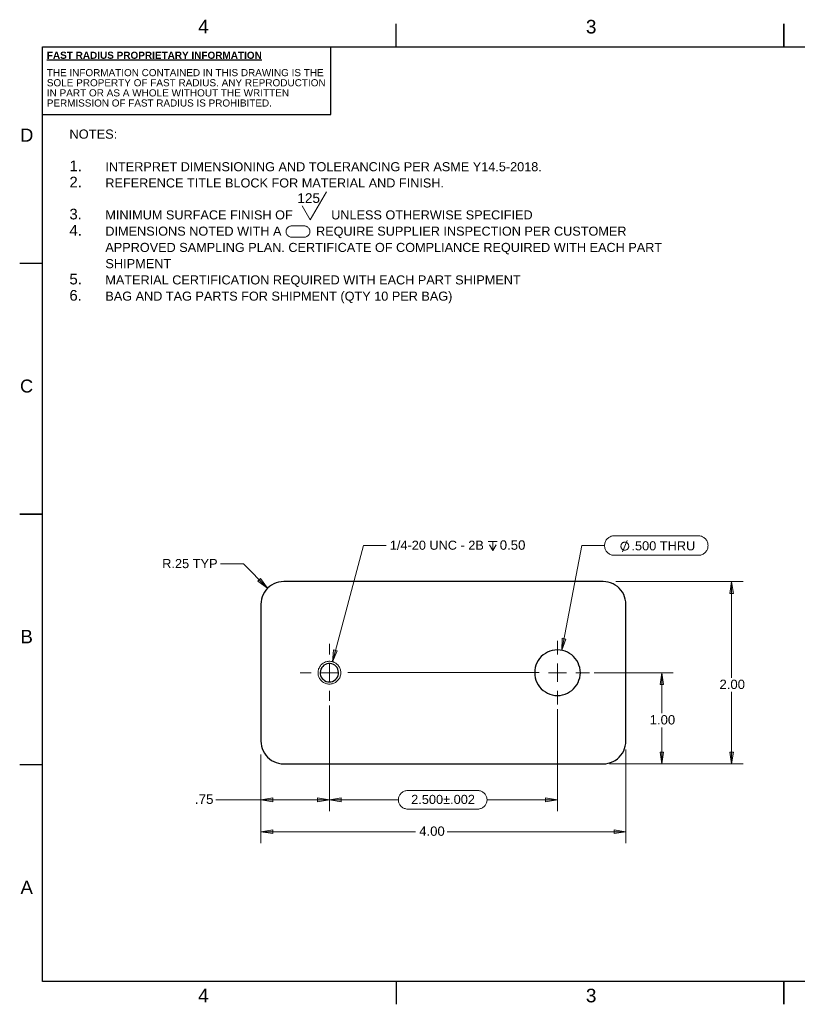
# Model space of a CAD drawing. Header units: millimetres. Extents: x 3 to 429, y 3 to 277.
# Drawn here: x 3.1 to 220.2, y 3.1 to 277.4 of the extents above; entities that cross this region are included whole.
import ezdxf

# ---------------------------------------------------------------- set-up
doc = ezdxf.new("R2010")
doc.units = ezdxf.units.MM
doc.header["$MEASUREMENT"] = 0
doc.layers.get('0').update_dxf_attribs({"linetype": 'CONTINUOUS'})
doc.styles.add('Arial$001H0', font='')
doc.styles.add('Arial$101H0', font='')
doc.styles.get('Arial$001H0').set_extended_font_data('Arial')
doc.styles.get('Arial$101H0').set_extended_font_data('Arial', bold=True)

msp = doc.modelspace()

# ---------------------------------------------------------------- hatches: boundary and pattern name
at = {"true_color": 0x000007}
h = msp.add_hatch(color=0, dxfattribs=at)
h.paths.add_polyline_path([(89.36, 60.11), (86.04, 59.58), (86.04, 60.61)])
h.paths.add_polyline_path([(70.31, 60.11), (73.59, 60.61), (73.59, 59.58)])
h.paths.add_polyline_path([(70.31, 51.22), (73.59, 51.75), (73.59, 50.73)])
h.paths.add_polyline_path([(171.91, 51.22), (168.59, 50.73), (168.59, 51.75)])
h.paths.add_polyline_path([(89.36, 60.11), (92.64, 60.61), (92.64, 59.58)])
h.paths.add_polyline_path([(152.86, 60.11), (149.54, 59.58), (149.54, 60.61)])
h.paths.add_polyline_path([(181.89, 70.1), (181.4, 73.41), (182.39, 73.41)])
h.paths.add_polyline_path([(181.89, 95.5), (182.39, 92.18), (181.4, 92.18)])
h.paths.add_polyline_path([(201.33, 70.1), (200.8, 73.41), (201.82, 73.41)])
h.paths.add_polyline_path([(201.33, 120.9), (201.82, 117.58), (200.8, 117.58)])
h.paths.add_polyline_path([(72.14, 119.03), (70.17, 121.74), (69.46, 121)])
h.paths.add_polyline_path([(154.02, 101.74), (155.15, 104.88), (154.16, 105.09)])
h.paths.add_polyline_path([(90.17, 98.57), (91.51, 101.64), (90.52, 101.88)])
h.paths.add_polyline_path([(265.68, 130.92), (268.96, 131.41), (268.96, 130.39)])
h.paths.add_polyline_path([(291.08, 130.92), (287.76, 130.39), (287.76, 131.41)])

# ---------------------------------------------------------------- linework, layer by layer
at = {"color": 0, "linetype": 'Continuous', "lineweight": 25, "true_color": 0x000009}
for p, q in [((107.95, 269.84), (107.95, 276.23)), ((215.9, 276.23), (215.9, 269.84)), ((215.9, 269.84), (215.9, 276.23)), ((9.53, 9.53), (9.53, 269.84)), ((9.53, 269.84), (422.27, 269.84)), ((89.78, 250.97), (89.78, 269.84)), ((9.53, 250.97), (89.78, 250.97)), ((9.53, 209.51), (3.14, 209.51)), ((3.14, 139.66), (9.53, 139.66)), ((9.53, 139.66), (3.14, 139.66)), ((9.53, 69.81), (3.14, 69.81)), ((422.27, 9.53), (9.53, 9.53)), ((107.95, 9.53), (107.95, 3.14)), ((215.9, 3.14), (215.9, 9.53)), ((215.9, 9.53), (215.9, 3.14))]:
    msp.add_line(p, q, dxfattribs=at)
at = {"color": 0, "linetype": 'Continuous', "lineweight": 30, "true_color": 0x000007}
msp.add_line((10.69, 266.18), (70.53, 266.18), dxfattribs=at)
at = {"color": 0, "linetype": 'Continuous', "lineweight": 20, "true_color": 0x000007}
for p, q in [((84.03, 221.69), (88.51, 229.41)), ((84.03, 221.69), (81.81, 225.57)), ((78.85, 219.96), (82.34, 219.96)), ((78.85, 216.82), (82.34, 216.82)), ((133.56, 132.08), (136.07, 132.08)), ((134.83, 132.08), (134.83, 129.58)), ((168.66, 133.63), (192.02, 133.63)), ((170.96, 129.15), (172.23, 132.33)), ((90.17, 98.57), (98.81, 130.92)), ((98.81, 130.92), (105.16, 130.92)), ((133.88, 131.09), (134.83, 129.58)), ((135.75, 131.09), (134.83, 129.58)), ((154.02, 101.74), (159.6, 130.92)), ((159.6, 130.92), (165.95, 130.92)), ((192.02, 128.2), (168.66, 128.2)), ((65.41, 125.8), (59.06, 125.8)), ((72.14, 119.03), (65.41, 125.8)), ((169.05, 120.9), (204.51, 120.9)), ((201.33, 120.9), (201.33, 94.09)), ((152.86, 100.58), (152.86, 104.39)), ((89.36, 100.58), (89.36, 103.51)), ((89.36, 95.5), (89.36, 98.04)), ((152.86, 95.5), (152.86, 98.04)), ((84.28, 95.5), (81.17, 95.5)), ((89.36, 95.5), (86.82, 95.5)), ((89.36, 95.5), (89.36, 92.96)), ((89.36, 95.5), (91.9, 95.5)), ((94.44, 95.52), (147.78, 95.52)), ((152.86, 95.5), (150.32, 95.5)), ((152.86, 95.5), (152.86, 92.96)), ((152.86, 95.5), (155.4, 95.5)), ((157.94, 95.5), (161.75, 95.5)), ((163.02, 95.5), (185.07, 95.5)), ((181.89, 95.5), (181.89, 84.21)), ((89.36, 90.42), (89.36, 87.67)), ((152.86, 90.42), (152.86, 86.61)), ((201.33, 70.1), (201.33, 90.13)), ((89.36, 86.4), (89.36, 56.94)), ((89.36, 86.4), (89.36, 56.94)), ((152.86, 85.34), (152.86, 56.94)), ((181.89, 70.1), (181.89, 80.26)), ((171.91, 74.08), (171.91, 48.05)), ((70.31, 72.74), (70.31, 56.94)), ((70.31, 72.53), (70.31, 48.05)), ((167.36, 70.1), (204.51, 70.1)), ((167.75, 70.1), (185.07, 70.1)), ((111.13, 62.65), (130.67, 62.65)), ((70.31, 60.11), (57.71, 60.11)), ((89.36, 60.11), (70.31, 60.11)), ((89.36, 60.11), (108.55, 60.11)), ((152.86, 60.11), (133.24, 60.11)), ((130.67, 57.54), (111.13, 57.54)), ((70.31, 51.22), (113.31, 51.22)), ((171.91, 51.22), (122.13, 51.22))]:
    msp.add_line(p, q, dxfattribs=at)
at = {"color": 0, "linetype": 'Continuous', "lineweight": 25, "true_color": 0x000007}
for p, q in [((165.56, 120.9), (76.66, 120.9)), ((70.31, 114.55), (70.31, 76.45)), ((171.91, 76.45), (171.91, 114.55)), ((76.66, 70.1), (165.56, 70.1))]:
    msp.add_line(p, q, dxfattribs=at)
at = {"color": 0, "linetype": 'Continuous', "lineweight": 20, "true_color": 0x000007}
for points in [[(78.85, 219.96), (78.67, 219.96), (78.49, 219.92), (78.32, 219.89), (78.14, 219.82), (78, 219.71), (77.86, 219.6), (77.72, 219.46), (77.61, 219.32), (77.51, 219.18), (77.4, 219), (77.36, 218.86), (77.29, 218.65), (77.29, 218.48), (77.29, 218.3), (77.29, 218.12), (77.36, 217.95), (77.4, 217.77), (77.51, 217.59), (77.61, 217.45), (77.72, 217.31), (77.86, 217.17), (78, 217.06), (78.14, 216.99), (78.32, 216.92), (78.49, 216.85), (78.67, 216.82), (78.85, 216.82)], [(82.34, 216.82), (82.51, 216.82), (82.69, 216.85), (82.87, 216.92), (83.04, 216.99), (83.19, 217.06), (83.36, 217.17), (83.47, 217.31), (83.61, 217.45), (83.71, 217.59), (83.78, 217.77), (83.86, 217.95), (83.89, 218.12), (83.89, 218.3), (83.89, 218.48), (83.89, 218.65), (83.86, 218.86), (83.78, 219), (83.71, 219.18), (83.61, 219.32), (83.47, 219.46), (83.36, 219.6), (83.19, 219.71), (83.04, 219.82), (82.87, 219.89), (82.69, 219.92), (82.51, 219.96), (82.34, 219.96)], [(168.66, 133.63), (168.45, 133.63), (168.2, 133.6), (167.96, 133.56), (167.75, 133.49), (167.53, 133.39), (167.32, 133.28), (167.11, 133.14), (166.93, 133), (166.76, 132.86), (166.58, 132.68), (166.44, 132.47), (166.33, 132.29), (166.19, 132.08), (166.12, 131.83), (166.05, 131.62), (165.98, 131.37), (165.95, 131.16), (165.95, 130.92), (165.95, 130.67), (165.98, 130.46), (166.05, 130.21), (166.12, 129.96), (166.19, 129.75), (166.33, 129.54), (166.44, 129.36), (166.58, 129.15), (166.76, 128.98), (166.93, 128.83), (167.11, 128.69), (167.32, 128.55), (167.53, 128.45), (167.75, 128.34), (167.96, 128.27), (168.2, 128.23), (168.45, 128.2), (168.66, 128.2)], [(192.02, 128.2), (192.26, 128.2), (192.51, 128.23), (192.72, 128.27), (192.97, 128.34), (193.18, 128.45), (193.39, 128.55), (193.6, 128.69), (193.78, 128.83), (193.96, 128.98), (194.1, 129.15), (194.27, 129.36), (194.38, 129.54), (194.49, 129.75), (194.59, 129.96), (194.66, 130.21), (194.7, 130.46), (194.73, 130.67), (194.77, 130.92), (194.73, 131.16), (194.7, 131.37), (194.66, 131.62), (194.59, 131.83), (194.49, 132.08), (194.38, 132.29), (194.27, 132.47), (194.1, 132.68), (193.96, 132.86), (193.78, 133), (193.6, 133.14), (193.39, 133.28), (193.18, 133.39), (192.97, 133.49), (192.72, 133.56), (192.51, 133.6), (192.26, 133.63), (192.02, 133.63)], [(111.13, 62.65), (110.88, 62.65), (110.67, 62.62), (110.42, 62.58), (110.21, 62.51), (110, 62.41), (109.78, 62.3), (109.61, 62.16), (109.43, 62.02), (109.26, 61.88), (109.11, 61.7), (108.97, 61.52), (108.87, 61.31), (108.76, 61.1), (108.69, 60.89), (108.62, 60.68), (108.59, 60.43), (108.55, 60.22), (108.55, 59.97), (108.59, 59.76), (108.62, 59.51), (108.69, 59.3), (108.76, 59.09), (108.87, 58.88), (108.97, 58.7), (109.11, 58.49), (109.26, 58.31), (109.43, 58.17), (109.61, 58.03), (109.78, 57.89), (110, 57.78), (110.21, 57.71), (110.42, 57.64), (110.67, 57.57), (110.88, 57.54), (111.13, 57.54)], [(130.67, 57.54), (130.92, 57.54), (131.13, 57.57), (131.37, 57.64), (131.59, 57.71), (131.8, 57.78), (132.01, 57.89), (132.19, 58.03), (132.36, 58.17), (132.54, 58.31), (132.68, 58.49), (132.82, 58.7), (132.93, 58.88), (133.03, 59.09), (133.1, 59.3), (133.17, 59.51), (133.21, 59.76), (133.24, 59.97), (133.24, 60.22), (133.21, 60.43), (133.17, 60.68), (133.1, 60.89), (133.03, 61.1), (132.93, 61.31), (132.82, 61.52), (132.68, 61.7), (132.54, 61.88), (132.36, 62.02), (132.19, 62.16), (132.01, 62.3), (131.8, 62.41), (131.59, 62.51), (131.37, 62.58), (131.13, 62.62), (130.92, 62.65), (130.67, 62.65)]]:
    msp.add_lwpolyline(points, dxfattribs=at)
for points in [[(172.68, 130.74), (172.68, 130.88), (172.65, 131.06), (172.61, 131.2), (172.54, 131.3), (172.44, 131.45), (172.33, 131.55), (172.23, 131.66), (172.08, 131.73), (171.94, 131.8), (171.8, 131.83), (171.66, 131.83), (171.52, 131.83), (171.34, 131.83), (171.2, 131.8), (171.06, 131.73), (170.96, 131.66), (170.81, 131.55), (170.74, 131.45), (170.64, 131.3), (170.57, 131.2), (170.53, 131.06), (170.5, 130.88), (170.5, 130.74), (170.5, 130.6), (170.53, 130.46), (170.57, 130.32), (170.64, 130.18), (170.74, 130.03), (170.81, 129.93), (170.96, 129.86), (171.06, 129.75), (171.2, 129.72), (171.34, 129.68), (171.52, 129.65), (171.66, 129.65), (171.8, 129.68), (171.94, 129.72), (172.08, 129.75), (172.23, 129.86), (172.33, 129.93), (172.44, 130.03), (172.54, 130.18), (172.61, 130.32), (172.65, 130.46), (172.68, 130.6)], [(72.14, 119.03), (70.17, 121.74), (69.46, 121)], [(201.33, 120.9), (201.82, 117.58), (200.8, 117.58)], [(154.02, 101.74), (155.15, 104.88), (154.16, 105.09)], [(90.17, 98.57), (91.51, 101.64), (90.52, 101.88)], [(89.36, 92.34), (89.11, 92.35), (88.86, 92.38), (88.61, 92.43), (88.37, 92.5), (88.13, 92.59), (87.9, 92.7), (87.68, 92.82), (87.47, 92.96), (87.28, 93.12), (87.09, 93.29), (86.92, 93.48), (86.77, 93.68), (86.63, 93.89), (86.51, 94.12), (86.41, 94.35), (86.32, 94.58), (86.26, 94.83), (86.21, 95.08), (86.19, 95.33), (86.18, 95.58), (86.2, 95.83), (86.23, 96.08), (86.29, 96.33), (86.36, 96.57), (86.46, 96.8), (86.57, 97.03), (86.7, 97.25), (86.84, 97.45), (87.01, 97.65), (87.18, 97.83), (87.37, 97.99), (87.58, 98.14), (87.79, 98.28), (88.01, 98.39), (88.25, 98.49), (88.49, 98.57), (88.73, 98.63), (88.98, 98.67), (89.23, 98.69), (89.49, 98.69), (89.74, 98.67), (89.99, 98.63), (90.23, 98.57), (90.47, 98.49), (90.7, 98.39), (90.93, 98.28), (91.14, 98.14), (91.35, 97.99), (91.54, 97.83), (91.71, 97.65), (91.87, 97.45), (92.02, 97.25), (92.15, 97.03), (92.26, 96.8), (92.35, 96.57), (92.43, 96.33), (92.48, 96.08), (92.52, 95.83), (92.53, 95.58), (92.53, 95.33), (92.5, 95.08), (92.46, 94.83), (92.39, 94.58), (92.31, 94.35), (92.21, 94.12), (92.09, 93.89), (91.95, 93.68), (91.8, 93.48), (91.63, 93.29), (91.44, 93.12), (91.25, 92.96), (91.04, 92.82), (90.82, 92.7), (90.59, 92.59), (90.35, 92.5), (90.11, 92.43), (89.86, 92.38), (89.61, 92.35)], [(181.89, 95.5), (182.39, 92.18), (181.4, 92.18)], [(181.89, 70.1), (181.4, 73.41), (182.39, 73.41)], [(201.33, 70.1), (200.8, 73.41), (201.82, 73.41)], [(70.31, 60.11), (73.59, 60.61), (73.59, 59.58)], [(89.36, 60.11), (86.04, 59.58), (86.04, 60.61)], [(89.36, 60.11), (92.64, 60.61), (92.64, 59.58)], [(152.86, 60.11), (149.54, 59.58), (149.54, 60.61)], [(70.31, 51.22), (73.59, 51.75), (73.59, 50.73)], [(171.91, 51.22), (168.59, 50.73), (168.59, 51.75)]]:
    msp.add_lwpolyline(points, close=True, dxfattribs=at)
at = {"color": 0, "linetype": 'Continuous', "lineweight": 25, "true_color": 0x000007}
for points in [[(76.66, 120.9), (75.92, 120.86), (75.21, 120.76), (74.54, 120.54), (73.87, 120.26), (73.27, 119.91), (72.67, 119.52), (72.14, 119.03), (71.68, 118.5), (71.26, 117.93), (70.91, 117.3), (70.66, 116.66), (70.45, 115.96), (70.34, 115.25), (70.31, 114.55)], [(171.91, 114.55), (171.84, 115.25), (171.73, 115.96), (171.52, 116.66), (171.27, 117.3), (170.92, 117.93), (170.5, 118.5), (170.04, 119.03), (169.51, 119.52), (168.91, 119.91), (168.31, 120.26), (167.64, 120.54), (166.97, 120.76), (166.26, 120.86), (165.56, 120.9)], [(70.31, 76.45), (70.34, 75.74), (70.45, 75.04), (70.66, 74.37), (70.91, 73.7), (71.26, 73.06), (71.68, 72.5), (72.14, 71.97), (72.67, 71.47), (73.27, 71.08), (73.87, 70.73), (74.54, 70.45), (75.21, 70.27), (75.92, 70.13), (76.66, 70.1)], [(165.56, 70.1), (166.26, 70.13), (166.97, 70.27), (167.64, 70.45), (168.31, 70.73), (168.91, 71.08), (169.51, 71.47), (170.04, 71.97), (170.5, 72.5), (170.92, 73.06), (171.27, 73.7), (171.52, 74.37), (171.73, 75.04), (171.84, 75.74), (171.91, 76.45)]]:
    msp.add_lwpolyline(points, dxfattribs=at)
for points in [[(152.86, 89.15), (153.56, 89.18), (154.27, 89.32), (154.94, 89.5), (155.61, 89.78), (156.21, 90.13), (156.81, 90.52), (157.34, 91.02), (157.8, 91.55), (158.22, 92.11), (158.57, 92.75), (158.82, 93.42), (159.03, 94.09), (159.14, 94.79), (159.21, 95.5), (159.14, 96.2), (159.03, 96.91), (158.82, 97.61), (158.57, 98.25), (158.22, 98.88), (157.8, 99.45), (157.34, 99.98), (156.81, 100.47), (156.21, 100.86), (155.61, 101.21), (154.94, 101.49), (154.27, 101.71), (153.56, 101.81), (152.86, 101.85), (152.12, 101.81), (151.41, 101.71), (150.74, 101.49), (150.07, 101.21), (149.47, 100.86), (148.87, 100.47), (148.34, 99.98), (147.88, 99.45), (147.46, 98.88), (147.11, 98.25), (146.86, 97.61), (146.65, 96.91), (146.54, 96.2), (146.51, 95.5), (146.54, 94.79), (146.65, 94.09), (146.86, 93.42), (147.11, 92.75), (147.46, 92.11), (147.88, 91.55), (148.34, 91.02), (148.87, 90.52), (149.47, 90.13), (150.07, 89.78), (150.74, 89.5), (151.41, 89.32), (152.12, 89.18)], [(89.36, 92.96), (89.78, 92.99), (90.24, 93.1), (90.66, 93.31), (91.02, 93.59), (91.33, 93.91), (91.58, 94.3), (91.76, 94.72), (91.86, 95.14), (91.9, 95.6), (91.83, 96.06), (91.69, 96.52), (91.48, 96.91), (91.19, 97.26), (90.84, 97.58), (90.45, 97.79), (90.03, 97.97), (89.57, 98.04), (89.11, 98.04), (88.65, 97.97), (88.23, 97.79), (87.84, 97.58), (87.49, 97.26), (87.21, 96.91), (86.99, 96.52), (86.85, 96.06), (86.78, 95.6), (86.82, 95.14), (86.92, 94.72), (87.1, 94.3), (87.35, 93.91), (87.67, 93.59), (88.02, 93.31), (88.44, 93.1), (88.9, 92.99)]]:
    msp.add_lwpolyline(points, close=True, dxfattribs=at)

# ---------------------------------------------------------------- texts
at = {"color": 0, "true_color": 0x000007}
for s, height, style, p in [('4', 3.82, 'Arial$001H0', (52.8, 273.56)), ('3', 3.78, 'Arial$001H0', (160.75, 273.56)), ('FAST RADIUS PROPRIETARY INFORMATION', 1.9876, 'Arial$101H0', (10.69, 266.49)), ('THE INFORMATION CONTAINED IN THIS DRAWING IS THE ', 1.9778, 'Arial$001H0', (10.69, 261.66)), ('SOLE PROPERTY OF FAST RADIUS. ANY REPRODUCTION ', 1.9841, 'Arial$001H0', (10.69, 258.84)), ('IN PART OR AS A WHOLE WITHOUT THE WRITTEN ', 1.9886, 'Arial$001H0', (10.69, 256.02)), ('PERMISSION OF FAST RADIUS IS PROHIBITED.', 1.9738, 'Arial$001H0', (10.69, 253.2)), ('D', 3.68, 'Arial$001H0', (3.23, 243.4)), ('NOTES:', 2.564, 'Arial$001H0', (16.98, 244.24)), ('1.', 2.987, 'Arial$001H0', (16.98, 235.18)), ('INTERPRET DIMENSIONING AND TOLERANCING PER ASME Y14.5-2018.', 2.5248, 'Arial$001H0', (26.98, 235.18)), ('2.', 2.987, 'Arial$001H0', (16.98, 230.66)), ('REFERENCE TITLE BLOCK FOR MATERIAL AND FINISH.', 2.5252, 'Arial$001H0', (26.98, 230.66)), ('125', 2.696, 'Arial$001H0', (80.45, 226.36)), ('3.', 2.965, 'Arial$001H0', (16.98, 221.76)), ('MINIMUM SURFACE FINISH OF ', 2.5274, 'Arial$001H0', (26.98, 221.76)), (' UNLESS OTHERWISE SPECIFIED', 2.5264, 'Arial$001H0', (88.87, 221.76)), ('4.', 2.992, 'Arial$001H0', (16.98, 217.23)), ('DIMENSIONS NOTED WITH A ', 2.5276, 'Arial$001H0', (26.98, 217.23)), ('REQUIRE SUPPLIER INSPECTION PER CUSTOMER ', 2.5251, 'Arial$001H0', (85.63, 217.23)), ('APPROVED SAMPLING PLAN. CERTIFICATE OF COMPLIANCE REQUIRED WITH EACH PART ', 2.5246, 'Arial$001H0', (26.98, 212.7)), ('SHIPMENT', 2.545, 'Arial$001H0', (26.98, 208.18)), ('5.', 2.987, 'Arial$001H0', (16.98, 203.65)), ('MATERIAL CERTIFICATION REQUIRED WITH EACH PART SHIPMENT', 2.525, 'Arial$001H0', (26.98, 203.65)), ('6.', 2.965, 'Arial$001H0', (16.98, 199.13)), ('BAG AND TAG PARTS FOR SHIPMENT (QTY 10 PER BAG)', 2.5246, 'Arial$001H0', (26.98, 199.13)), ('C', 3.61, 'Arial$001H0', (3.23, 173.55)), (' 1/4-20 UNC - 2B ', 2.5337, 'Arial$001H0', (105.2, 129.75)), ('0.50 ', 2.629, 'Arial$001H0', (136.77, 129.75)), ('.500 THRU ', 2.545, 'Arial$001H0', (173.43, 129.58)), (' R.25 TYP ', 2.548, 'Arial$001H0', (41.81, 124.63)), ('B', 3.72, 'Arial$001H0', (3.35, 103.7)), (' 2.00 ', 2.61, 'Arial$001H0', (196.93, 90.96)), (' 1.00 ', 2.61, 'Arial$001H0', (177.5, 81.08)), (' .75 ', 2.663, 'Arial$001H0', (50.88, 58.94)), (' 2.500±.002 ', 2.5427, 'Arial$001H0', (111.13, 58.94)), (' 4.00 ', 2.61, 'Arial$001H0', (113.35, 50.07)), ('A', 3.72, 'Arial$001H0', (3.35, 33.85)), ('4', 3.82, 'Arial$001H0', (52.8, 3.69)), ('3', 3.78, 'Arial$001H0', (160.75, 3.69))]:
    msp.add_text(s, height=height, dxfattribs=dict(at, style=style)).set_placement(p)

doc.saveas('drawing.dxf')
